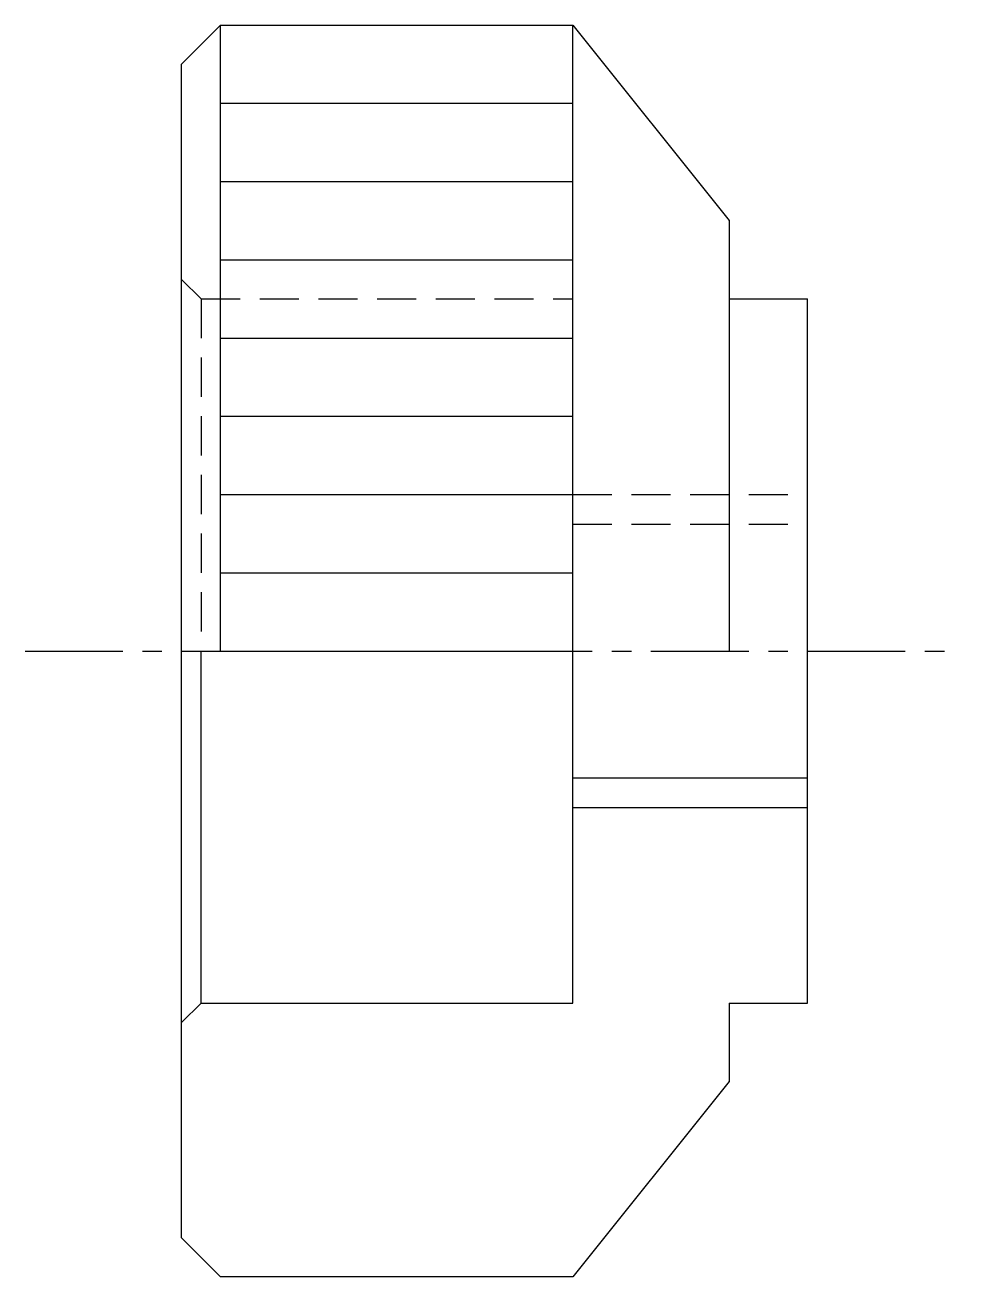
# Model space of a CAD drawing. Extents: x 10.3 to 60, y 10 to 58.
# Drawn here: x 48 to 60, y 42 to 58 of the extents above; entities outside this region: 2.
import ezdxf

# ---------------------------------------------------------------- set-up
doc = ezdxf.new("R2010")
doc.units = 0
doc.linetypes.add('CENTER', pattern=[2, 1.25, -0.25, 0.25, -0.25])
doc.linetypes.add('DASHED', pattern=[0.75, 0.5, -0.25])
doc.layers.get('0').update_dxf_attribs({"linetype": 'CONTINUOUS'})
doc.layers.add('CENTER', color=1, linetype='CENTER')
doc.styles.get("Standard").update_dxf_attribs({"font": 'txt.shx'})

msp = doc.modelspace()

# ---------------------------------------------------------------- linework, layer by layer
at = {"color": 7, "linetype": 'CONTINUOUS'}
for p, q in [((50.5, 58), (50, 57.5)), ((50.5, 58), (55, 58)), ((50.5, 50), (50.5, 58)), ((55, 50), (55, 58)), ((55, 58), (57, 55.5)), ((50, 42.5), (50, 57.5)), ((50.5, 57), (55, 57)), ((50.5, 56), (55, 56)), ((57, 55.5), (57, 50)), ((50.5, 55), (55, 55)), ((57, 54.5), (58, 54.5)), ((58, 45.5), (58, 54.5)), ((50.5, 54), (55, 54)), ((50.5, 53), (55, 53)), ((50.5, 52), (55, 52)), ((50.5, 51), (55, 51)), ((50.25, 45.5), (50.25, 50)), ((50.5, 50), (55, 50)), ((55, 45.5), (55, 50)), ((55, 48), (58, 48)), ((50.25, 45.5), (50, 45.25)), ((50.25, 45.5), (55, 45.5)), ((57, 45.5), (58, 45.5)), ((57, 45.5), (57, 44.5)), ((57, 44.5), (55, 42)), ((50.5, 42), (50, 42.5)), ((55, 42), (50.5, 42))]:
    msp.add_line(p, q, dxfattribs=at)
at = {"color": 3, "linetype": 'DASHED'}
for p, q in [((50.25, 54.5), (50, 54.75)), ((50.25, 54.5), (55, 54.5)), ((50.25, 54.5), (50.25, 50)), ((55, 52), (58, 52)), ((55, 51.621), (58, 51.621))]:
    msp.add_line(p, q, dxfattribs=at)
at = {"color": 3, "linetype": 'CONTINUOUS'}
msp.add_line((55, 48.379), (58, 48.379), dxfattribs=at)
at = {"layer": 'CENTER', "color": 1, "linetype": 'CENTER'}
msp.add_line((48, 50), (60, 50), dxfattribs=at)

# ---------------------------------------------------------------- texts
at = {"color": 7, "linetype": 'CONTINUOUS'}
for p in [(10, 20), (10, 10)]:
    msp.add_text('NKOSJN4', height=2, dxfattribs=at).set_placement(p)

doc.saveas('drawing.dxf')
